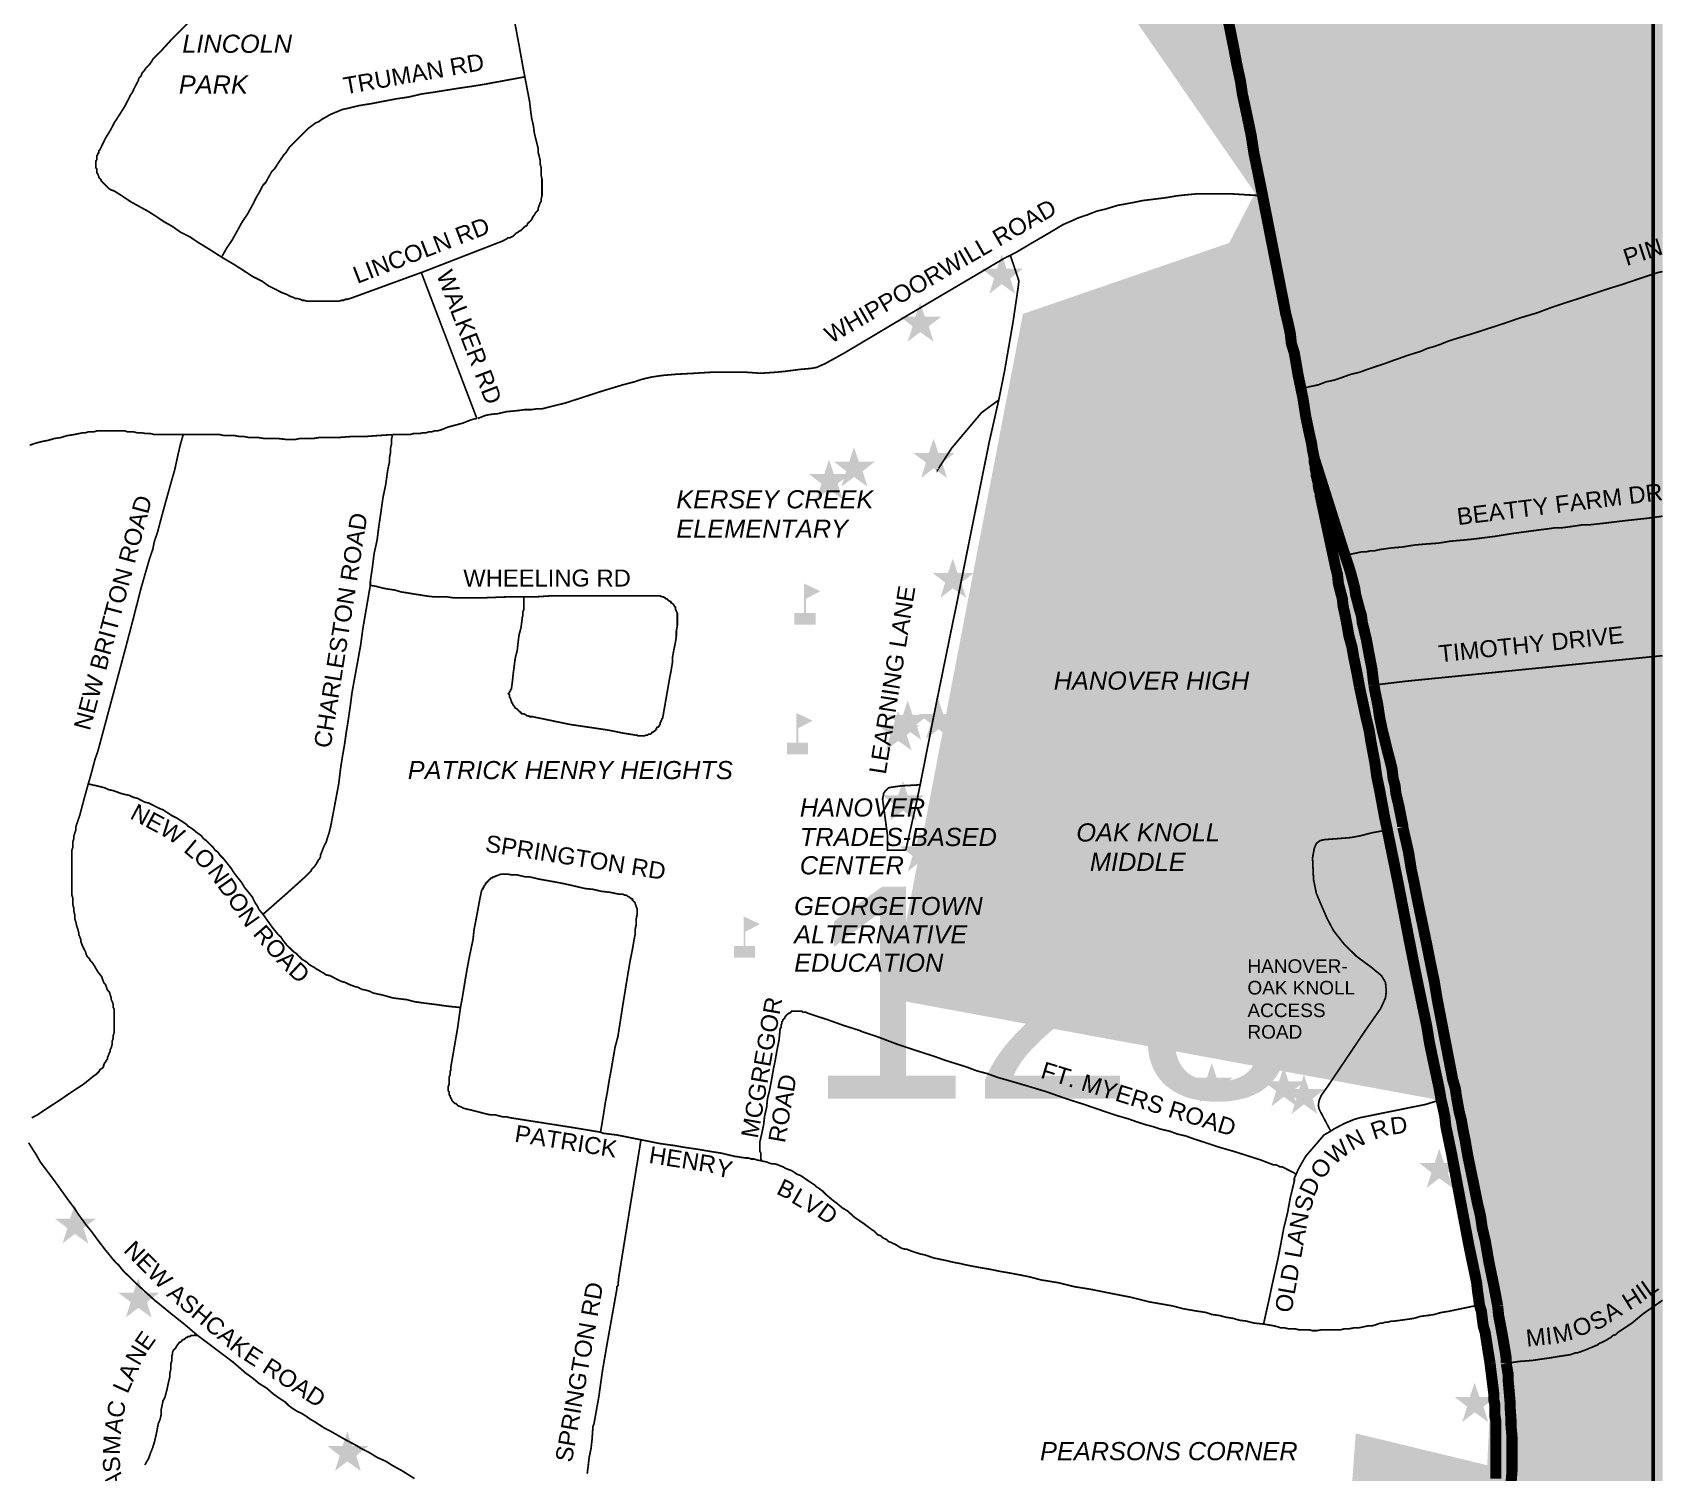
# Model space of a CAD drawing. Header units: millimetres. Extents: x 10 to 1080, y 12 to 847.
# Drawn here: x 805 to 948.9, y 292.2 to 419.3 of the extents above; entities that cross this region are included whole.
import ezdxf

# ---------------------------------------------------------------- set-up
doc = ezdxf.new("R2010")
doc.units = ezdxf.units.MM

msp = doc.modelspace()

# ---------------------------------------------------------------- hatches: boundary and pattern name
at = {"layer": 'H', "linetype": 'CONTINUOUS'}
for points in [[(666.662, 31.15), (665.903, 33.443), (664.88, 36.318), (663.875, 38.77), (662.093, 40.217), (659.289, 41.91), (657.772, 43.938), (656.255, 45.896), (654.05, 46.655), (651.757, 46.99), (650.064, 48.772), (648.458, 50.624), (646.254, 51.223), (643.89, 52.158), (641.932, 53.94), (639.815, 54.857), (635.582, 54.698), (633.642, 56.056), (631.613, 57.062), (628.562, 57.997), (626.533, 59.514), (625.598, 62.054), (625.934, 65.105), (625.422, 67.557), (625.087, 71.12), (640.168, 68.492), (651.757, 71.455), (733.637, 96.855), (744.802, 101.688), (768.932, 110.825), (770.537, 108.038), (779.851, 91.687), (789.852, 98.884), (786.624, 110.067), (785.019, 114.97), (789.428, 121.25), (795.69, 119.133), (800.594, 116.84), (805.427, 115.235), (810.595, 111.672), (813.135, 110.578), (815.411, 111.936), (817.28, 112.607), (821.761, 111.936), (824.988, 112.43), (814.74, 133.773), (848.695, 119.133), (853.087, 141.058), (857.585, 164.765), (846.825, 166.793), (848.695, 169.845), (849.877, 172.632), (851.994, 173.99), (855.715, 177.288), (861.483, 181.434), (868.504, 208.703), (871.978, 208.703), (876.635, 209.127), (884.079, 210.308), (890.094, 210.573), (894.08, 210.573), (899.16, 209.127), (904.064, 207.01), (909.391, 205.405), (924.295, 202.442), (925.23, 204.717), (932.427, 239.095), (932.18, 250.79), (932.85, 263.56), (919.392, 263.56), (919.639, 266.524), (921.755, 295.663), (933.362, 292.858), (933.785, 301.925), (932.18, 309.122), (930.822, 316.988), (929.128, 324.944), (928.441, 325.208), (880.78, 334.01), (892.387, 394.458), (910.59, 400.72), (912.865, 405.13), (894.997, 430.953), (887.307, 452.12), (877.058, 452.79), (872.913, 457.2), (866.634, 465.42), (857.074, 472.775), (845.22, 475.58), (837.512, 475.58), (826.17, 473.534), (817.28, 476.762), (811.018, 480.995), (806.362, 486.322), (803.222, 489.197), (840.475, 538.815), (834.637, 551.692), (849.207, 566.244), (850.724, 566.332), (853.017, 566.42), (855.292, 566.596), (857.673, 566.755), (860.037, 566.932), (862.401, 567.09), (864.87, 567.267), (867.234, 567.514), (869.597, 567.69), (872.067, 567.937), (874.518, 568.113), (876.882, 568.36), (879.334, 568.537), (881.803, 568.713), (884.167, 568.96), (886.619, 569.136), (889, 569.295), (891.364, 569.472), (893.815, 569.56), (896.108, 569.718), (898.472, 569.807), (900.853, 569.895), (903.129, 569.895), (905.422, 569.895), (907.627, 569.895), (909.814, 569.807), (912.354, 569.718), (916.675, 569.63), (918.88, 569.63), (920.997, 569.718), (923.202, 569.895), (925.318, 570.054), (927.523, 570.142), (929.64, 570.318), (931.827, 570.477), (936.149, 570.742), (940.47, 570.9), (944.704, 570.742), (948.849, 570.318), (948.849, 28.751), (667.297, 28.751), (666.662, 31.15)], [(892.387, 398.445), (890.94, 398.445), (890.517, 399.715), (890.094, 398.445), (888.735, 398.445), (889.847, 397.598), (889.423, 396.24), (890.517, 397.087), (891.699, 396.24), (891.275, 397.598), (892.387, 398.445), (892.387, 398.445)], [(885.19, 394.212), (883.744, 394.212), (883.32, 395.482), (882.897, 394.212), (881.539, 394.212), (882.65, 393.365), (882.227, 392.007), (883.32, 392.853), (884.502, 392.007), (884.079, 393.365), (885.19, 394.212), (885.19, 394.212)], [(886.372, 382.182), (884.925, 382.182), (884.502, 383.452), (884.079, 382.182), (882.721, 382.182), (883.832, 381.335), (883.408, 379.977), (884.502, 380.824), (885.684, 379.977), (885.261, 381.335), (886.372, 382.182), (886.372, 382.182)], [(877.147, 380.33), (875.7, 380.33), (875.277, 381.6), (874.854, 380.33), (873.495, 380.33), (874.607, 379.483), (874.183, 378.125), (875.277, 378.972), (876.459, 378.125), (876.035, 379.483), (877.147, 380.33), (877.147, 380.33)], [(879.334, 381.423), (877.905, 381.423), (877.482, 382.693), (877.058, 381.423), (875.7, 381.423), (876.794, 380.577), (876.371, 379.218), (877.482, 380.065), (878.664, 379.218), (878.24, 380.577), (879.334, 381.423), (879.334, 381.423)], [(888.065, 371.598), (886.619, 371.598), (886.195, 372.868), (885.772, 371.598), (884.414, 371.598), (885.525, 370.752), (885.102, 369.394), (886.195, 370.24), (887.377, 369.394), (886.954, 370.752), (888.065, 371.598), (888.065, 371.598)], [(873.248, 369.323), (874.518, 369.993), (873.072, 370.664), (873.072, 368.053), (872.225, 368.053), (872.225, 367.03), (874.095, 367.03), (874.095, 368.053), (873.248, 368.053), (873.248, 369.323), (873.248, 369.323)], [(921.844, 363.732), (920.397, 363.732), (919.974, 365.002), (919.551, 363.732), (918.21, 363.732), (919.304, 362.885), (918.88, 361.527), (919.974, 362.373), (921.173, 361.527), (920.75, 362.885), (921.844, 363.732), (921.844, 363.732)], [(908.121, 360.433), (906.692, 360.433), (906.268, 361.703), (905.845, 360.433), (904.487, 360.433), (905.581, 359.586), (905.157, 358.228), (906.268, 359.075), (907.45, 358.228), (907.027, 359.586), (908.121, 360.433), (908.121, 360.433)], [(913.042, 360.01), (911.595, 360.01), (911.172, 361.28), (910.749, 360.01), (909.391, 360.01), (910.502, 359.163), (910.078, 357.805), (911.172, 358.652), (912.354, 357.805), (911.931, 359.163), (913.042, 360.01), (913.042, 360.01)], [(884.079, 359.075), (882.65, 359.075), (882.227, 360.345), (881.803, 359.075), (880.445, 359.075), (881.539, 358.228), (881.115, 356.87), (882.227, 357.717), (883.408, 356.87), (882.985, 358.228), (884.079, 359.075), (884.079, 359.075)], [(886.795, 359.163), (885.349, 359.163), (884.925, 360.433), (884.502, 359.163), (883.144, 359.163), (884.255, 358.316), (883.832, 356.958), (884.925, 357.805), (886.107, 356.958), (885.684, 358.316), (886.795, 359.163), (886.795, 359.163)], [(901.347, 359.075), (899.918, 359.075), (899.495, 360.345), (899.072, 359.075), (897.714, 359.075), (898.807, 358.228), (898.384, 356.87), (899.495, 357.717), (900.677, 356.87), (900.254, 358.228), (901.347, 359.075), (901.347, 359.075)], [(872.561, 357.893), (873.831, 358.563), (872.402, 359.234), (872.402, 356.623), (871.555, 356.623), (871.555, 355.6), (873.407, 355.6), (873.407, 356.623), (872.561, 356.623), (872.561, 357.893), (872.561, 357.893)], [(883.232, 358.14), (881.803, 358.14), (881.38, 359.41), (880.957, 358.14), (879.598, 358.14), (880.692, 357.293), (880.269, 355.935), (881.38, 356.782), (882.562, 355.935), (882.138, 357.293), (883.232, 358.14), (883.232, 358.14)], [(904.487, 357.54), (905.757, 358.228), (904.311, 358.898), (904.311, 356.27), (903.464, 356.27), (903.464, 355.265), (905.334, 355.265), (905.334, 356.27), (904.487, 356.27), (904.487, 357.54), (904.487, 357.54)], [(901.1, 356.782), (899.654, 356.782), (899.231, 358.052), (898.807, 356.782), (897.467, 356.782), (898.56, 355.935), (898.137, 354.577), (899.231, 355.424), (900.43, 354.577), (900.007, 355.935), (901.1, 356.782), (901.1, 356.782)], [(883.655, 351.966), (882.227, 351.966), (881.803, 353.236), (881.38, 351.966), (880.022, 351.966), (881.115, 351.12), (880.692, 349.762), (881.803, 350.608), (882.985, 349.762), (882.562, 351.12), (883.655, 351.966), (883.655, 351.966)], [(918.122, 352.46), (916.675, 352.46), (916.252, 353.73), (915.829, 352.46), (914.471, 352.46), (915.582, 351.614), (915.158, 350.273), (916.252, 351.12), (917.434, 350.273), (917.011, 351.614), (918.122, 352.46), (918.122, 352.46)], [(885.19, 347.468), (883.744, 347.468), (883.32, 348.738), (882.897, 347.468), (881.539, 347.468), (882.65, 346.622), (882.227, 345.264), (883.32, 346.11), (884.502, 345.264), (884.079, 346.622), (885.19, 347.468), (885.19, 347.468)], [(908.544, 344.682), (907.115, 344.682), (906.692, 345.952), (906.268, 344.682), (904.91, 344.682), (906.004, 343.835), (905.581, 342.477), (906.692, 343.323), (907.874, 342.477), (907.45, 343.835), (908.544, 344.682), (908.544, 344.682)], [(920.15, 342.565), (918.704, 342.565), (918.281, 343.835), (917.857, 342.565), (916.517, 342.565), (917.61, 341.718), (917.187, 340.36), (918.281, 341.207), (919.48, 340.36), (919.057, 341.718), (920.15, 342.565), (920.15, 342.565)], [(867.904, 339.937), (869.174, 340.607), (867.745, 341.295), (867.745, 338.667), (866.898, 338.667), (866.898, 337.644), (868.751, 337.644), (868.751, 338.667), (867.904, 338.667), (867.904, 339.937), (867.904, 339.937)], [(903.975, 340.96), (905.245, 341.63), (903.817, 342.3), (903.817, 339.69), (902.97, 339.69), (902.97, 338.667), (904.822, 338.667), (904.822, 339.69), (903.975, 339.69), (903.975, 340.96), (903.975, 340.96)], [(925.901, 333.163), (924.472, 333.163), (924.048, 334.433), (923.625, 333.163), (922.267, 333.163), (923.361, 332.317), (922.937, 330.958), (924.048, 331.805), (925.23, 330.958), (924.807, 332.317), (925.901, 333.163), (925.901, 333.163)], [(910.925, 327.06), (909.479, 327.06), (909.055, 328.33), (908.632, 327.06), (907.274, 327.06), (908.385, 326.214), (907.962, 324.873), (909.055, 325.72), (910.237, 324.873), (909.814, 326.214), (910.925, 327.06), (910.925, 327.06)], [(917.275, 326.725), (915.829, 326.725), (915.405, 327.995), (914.982, 326.725), (913.624, 326.725), (914.735, 325.878), (914.312, 324.52), (915.405, 325.367), (916.587, 324.52), (916.164, 325.878), (917.275, 326.725), (917.275, 326.725)], [(919.057, 326.055), (917.61, 326.055), (917.187, 327.325), (916.764, 326.055), (915.405, 326.055), (916.517, 325.208), (916.093, 323.85), (917.187, 324.697), (918.369, 323.85), (917.945, 325.208), (919.057, 326.055), (919.057, 326.055)], [(930.981, 319.528), (929.552, 319.528), (929.128, 320.798), (928.705, 319.528), (927.347, 319.528), (928.441, 318.682), (928.017, 317.324), (929.128, 318.17), (930.31, 317.324), (929.887, 318.682), (930.981, 319.528), (930.981, 319.528)], [(810.595, 314.625), (809.149, 314.625), (808.725, 315.895), (808.302, 314.625), (806.944, 314.625), (808.055, 313.778), (807.632, 312.42), (808.725, 313.267), (809.907, 312.42), (809.484, 313.778), (810.595, 314.625), (810.595, 314.625)], [(816.187, 308.098), (814.74, 308.098), (814.317, 309.368), (813.894, 308.098), (812.535, 308.098), (813.647, 307.252), (813.223, 305.894), (814.317, 306.74), (815.499, 305.894), (815.075, 307.252), (816.187, 308.098), (816.187, 308.098)], [(934.12, 298.873), (932.674, 298.873), (932.251, 300.143), (931.827, 298.873), (930.487, 298.873), (931.58, 298.027), (931.157, 296.668), (932.251, 297.515), (933.45, 296.668), (933.027, 298.027), (934.12, 298.873), (934.12, 298.873)], [(834.637, 294.552), (833.191, 294.552), (832.767, 295.822), (832.344, 294.552), (831.003, 294.552), (832.097, 293.705), (831.674, 292.347), (832.767, 293.194), (833.967, 292.347), (833.543, 293.705), (834.637, 294.552), (834.637, 294.552)]]:
    msp.add_hatch(color=256, dxfattribs=at).paths.add_polyline_path(points)

# ---------------------------------------------------------------- linework, layer by layer
at = {"layer": 'P'}
for points, const_width in [([(42.245, 29.475), (42.245, 836.683), (948.002, 836.683), (948.002, 29.475), (42.245, 29.475), (42.245, 29.475)], 0.301), ([(848.431, 415.378), (848.254, 416.313), (847.919, 418.183), (846.984, 423.175)], 0.151), ([(818.797, 420.211), (817.774, 419.188), (817.192, 418.606), (816.257, 417.583), (815.746, 417.072), (815.587, 416.913), (815.499, 416.736), (815.322, 416.489), (815.164, 416.313), (814.987, 416.137), (814.811, 415.89), (814.652, 415.713), (814.564, 415.466), (814.388, 415.29), (814.317, 415.043), (814.141, 414.708), (813.964, 414.373), (813.805, 414.02), (813.629, 413.773), (813.47, 413.438), (813.294, 413.103), (813.118, 412.75), (812.959, 412.503), (812.2, 411.321), (811.936, 410.81), (811.689, 410.386), (811.424, 409.963), (811.177, 409.452), (810.93, 408.94), (810.842, 408.869), (810.842, 408.693), (810.754, 408.605), (810.754, 408.517), (810.666, 408.446), (810.666, 408.27), (810.666, 408.182), (810.666, 408.093), (810.578, 407.935), (810.578, 407.846), (810.578, 407.599), (810.578, 407.511), (810.578, 407.335), (810.666, 407.247), (810.666, 407.176), (810.666, 407), (810.666, 406.912), (810.754, 406.823), (810.754, 406.753), (810.842, 406.576), (810.842, 406.488), (811.001, 406.329), (811.089, 406.153), (811.265, 405.977), (811.424, 405.818), (811.601, 405.642), (811.689, 405.553), (811.777, 405.483), (811.936, 405.395), (812.2, 405.306), (812.871, 404.883), (813.629, 404.372), (814.388, 403.948), (815.164, 403.525), (815.834, 403.102), (816.592, 402.59), (817.351, 402.167), (818.039, 401.673), (818.885, 401.249), (819.644, 400.738), (820.491, 400.226), (821.672, 399.468)], 0.151), ([(910.484, 420.458), (910.996, 417.918), (911.26, 416.489), (911.595, 414.955), (911.754, 413.861), (912.178, 411.903), (912.53, 410.21), (912.777, 408.605), (913.112, 407), (913.536, 404.883)], 0.978), ([(821.672, 399.468), (822.096, 400.226), (822.607, 400.985), (823.031, 401.743), (823.454, 402.519), (823.965, 403.278), (824.477, 404.213), (824.636, 404.548), (824.812, 404.883), (824.971, 405.13), (825.147, 405.483), (825.324, 405.818), (825.571, 406.065), (825.747, 406.4), (825.906, 406.665), (826.082, 407), (826.329, 407.247), (826.505, 407.511), (826.664, 407.758), (826.841, 408.023), (827.017, 408.27), (827.176, 408.517), (827.352, 408.693), (827.511, 408.94), (827.687, 409.205), (827.864, 409.363), (828.111, 409.628), (828.358, 409.875), (828.71, 410.21), (828.957, 410.475), (829.134, 410.633), (829.292, 410.81), (829.628, 411.057), (829.98, 411.321), (830.227, 411.409), (830.562, 411.656), (830.739, 411.745), (831.162, 411.992), (831.321, 412.08), (831.744, 412.256), (831.921, 412.327), (832.344, 412.503), (832.767, 412.591), (833.79, 412.838), (834.884, 413.015), (837.089, 413.438), (838.182, 413.597), (839.294, 413.861), (840.387, 414.02), (841.481, 414.196), (842.592, 414.373), (843.686, 414.532), (844.797, 414.708), (848.431, 415.378)], 0.151), ([(839.294, 398.11), (839.541, 398.198), (846.49, 400.897), (846.649, 400.985), (846.825, 401.073), (846.914, 401.161), (847.072, 401.161), (847.249, 401.249), (847.408, 401.32), (847.496, 401.408), (847.672, 401.585), (847.831, 401.673), (847.919, 401.743), (848.095, 401.832), (848.184, 401.92), (848.342, 402.096), (848.431, 402.167), (848.607, 402.255), (848.678, 402.431), (848.766, 402.519), (848.942, 402.678), (849.03, 402.766), (849.101, 402.943), (849.189, 403.102), (849.277, 403.19), (849.365, 403.366), (849.524, 403.525), (849.612, 403.613), (849.612, 403.789), (849.701, 404.036), (849.789, 404.283), (849.877, 404.372), (849.877, 404.636), (849.948, 404.883), (849.948, 405.13), (849.948, 405.306), (849.948, 405.553), (849.948, 405.977), (849.948, 406.329), (849.877, 406.665), (849.877, 407.335), (849.789, 407.67), (849.789, 408.023), (849.701, 408.358), (849.612, 408.693), (849.612, 409.028), (849.277, 410.386), (849.189, 411.057), (849.03, 411.745), (848.942, 412.415), (848.854, 413.173), (848.678, 414.108), (848.431, 415.378)], 0.151), ([(913.536, 404.883), (910.661, 405.059), (908.967, 405.059), (907.785, 405.059), (906.851, 404.971), (906.004, 404.883), (904.981, 404.707), (902.952, 404.46), (902.106, 404.283), (900.748, 404.036), (899.654, 403.701), (898.895, 403.525), (898.049, 403.19), (897.29, 402.943), (896.514, 402.59), (895.932, 402.343), (894.821, 401.673), (893.216, 400.738), (891.787, 399.891), (891.275, 399.627)], 0.151), ([(913.536, 404.883), (915.405, 395.393), (915.564, 394.547), (915.829, 393.453), (915.988, 392.695), (916.076, 391.848), (916.34, 391.001), (916.675, 389.043), (916.922, 387.862)], 0.978), ([(821.672, 399.468), (822.695, 398.868), (823.366, 398.445), (824.389, 397.775), (825.235, 397.351), (825.818, 396.928), (826.505, 396.593), (826.664, 396.505), (826.841, 396.416), (827.017, 396.328), (827.264, 396.24), (827.44, 396.169), (827.599, 396.081), (827.775, 395.993), (828.022, 395.905), (828.199, 395.817), (828.358, 395.817), (828.622, 395.746), (828.781, 395.658), (828.957, 395.658), (829.204, 395.57), (829.381, 395.57), (829.716, 395.57), (829.98, 395.57), (830.315, 395.57), (830.651, 395.57), (830.898, 395.57), (831.074, 395.57), (831.25, 395.57), (831.497, 395.57), (831.674, 395.57), (831.832, 395.57), (832.009, 395.57), (832.256, 395.658), (832.432, 395.658), (832.591, 395.746), (832.767, 395.746), (833.014, 395.817), (839.294, 398.11)], 0.151), ([(891.275, 399.627), (890.764, 399.38), (888.471, 398.022), (882.721, 394.635), (876.618, 391.001), (874.924, 390.066), (874.166, 389.731), (873.654, 389.643), (872.649, 389.555), (871.467, 389.396), (870.532, 389.308), (869.262, 389.22), (867.992, 389.308), (866.969, 389.308), (864.852, 389.308), (863.424, 389.22), (861.801, 389.132), (860.707, 389.043), (860.196, 388.973), (859.614, 388.885), (858.838, 388.708), (858.079, 388.461), (857.074, 388.197), (855.962, 387.862), (854.869, 387.526), (853.846, 387.191), (851.994, 386.592), (850.635, 386.256), (849.948, 386.08), (849.454, 386.08), (849.03, 386.009), (848.431, 386.009), (847.76, 385.921), (846.825, 385.833), (846.067, 385.657), (845.379, 385.586), (844.956, 385.498), (844.285, 385.233)], 0.151), ([(890.252, 386.856), (890.764, 389.396), (891.522, 393.788), (891.946, 396.663), (892.034, 397.351), (891.787, 398.11), (891.275, 399.627)], 0.151), ([(839.294, 398.11), (844.197, 385.233)], 0.151), ([(916.922, 387.862), (917.681, 388.038), (918.457, 388.197), (919.127, 388.461), (919.886, 388.62), (920.644, 388.885), (921.332, 389.132), (922.091, 389.308), (922.761, 389.555), (923.537, 389.819), (924.295, 390.066), (924.966, 390.313), (925.724, 390.578), (926.412, 390.825), (926.994, 391.001), (927.506, 391.16), (928.105, 391.425), (928.688, 391.583), (929.199, 391.76), (929.799, 392.007), (930.31, 392.183), (930.892, 392.359), (931.404, 392.518), (932.004, 392.695), (934.879, 393.629), (936.308, 394.123), (937.754, 394.547), (939.112, 395.058), (940.118, 395.393), (941.229, 395.746), (942.234, 396.081), (943.257, 396.416), (944.28, 396.752), (945.374, 397.087), (946.397, 397.439), (947.402, 397.775), (948.425, 398.11), (948.831, 398.198)], 0.151), ([(916.922, 387.862), (917.099, 387.015), (917.346, 385.41), (917.522, 384.563), (917.681, 383.805), (917.857, 383.046), (917.945, 382.446), (918.104, 381.688)], 0.978), ([(883.32, 352.901), (884.59, 359.339), (886.195, 367.206), (886.531, 368.812), (887.377, 373.045), (887.889, 375.585), (889.406, 383.117), (890.252, 386.856)], 0.151), ([(890.252, 386.856), (888.735, 385.745), (886.107, 382.623), (884.837, 380.665), (884.837, 380.753)], 0.151), ([(836.754, 383.805), (837.759, 383.805), (838.024, 383.805), (838.271, 383.805), (838.606, 383.893), (838.87, 383.893), (839.117, 383.893), (839.452, 383.963), (839.717, 383.963), (839.964, 384.052), (840.211, 384.052), (840.475, 384.14), (840.722, 384.14), (841.058, 384.228), (841.657, 384.475), (842.328, 384.651), (842.927, 384.81), (843.598, 385.075), (843.862, 385.163), (844.197, 385.233)], 0.151), ([(804.739, 382.87), (805.251, 383.046), (805.85, 383.205), (806.344, 383.293), (806.944, 383.469), (807.455, 383.54), (808.038, 383.716), (808.637, 383.805), (809.396, 383.963), (809.66, 383.963), (809.907, 384.052), (810.154, 384.052), (810.419, 384.052), (810.666, 384.14), (810.842, 384.14), (811.177, 384.14), (811.354, 384.14), (811.601, 384.14), (811.848, 384.14), (812.112, 384.14), (812.359, 384.14), (812.624, 384.14), (812.871, 384.14), (813.118, 384.14), (813.382, 384.052), (813.629, 384.052), (813.894, 384.052), (814.229, 383.963), (814.652, 383.963), (814.987, 383.893), (815.411, 383.893), (815.746, 383.805), (816.169, 383.805), (816.504, 383.805), (816.928, 383.805), (817.704, 383.805), (818.286, 383.805)], 0.151), ([(818.286, 383.805), (818.039, 382.958), (817.862, 382.199), (817.527, 380.665), (817.28, 379.818), (816.857, 378.301), (816.434, 376.767), (816.01, 375.162), (815.746, 374.403), (815.587, 373.645), (815.322, 372.886), (814.564, 370.258), (813.894, 367.63), (813.206, 365.002), (810.754, 355.865), (810.507, 355.177), (810.331, 354.506), (810.154, 353.836), (809.907, 352.989)], 0.151), ([(818.286, 383.805), (818.462, 383.805), (818.885, 383.805), (819.309, 383.805), (819.82, 383.805), (820.244, 383.805), (820.667, 383.805), (821.09, 383.805), (821.514, 383.805), (821.937, 383.716), (822.431, 383.716), (822.854, 383.716), (823.278, 383.628), (823.701, 383.628), (824.124, 383.54), (824.548, 383.54), (824.971, 383.54), (825.394, 383.469), (825.747, 383.469), (826.17, 383.469), (826.594, 383.469), (827.352, 383.381), (828.199, 383.381), (828.622, 383.469), (828.957, 383.469), (829.804, 383.469), (830.227, 383.54), (830.651, 383.54), (831.832, 383.54), (833.014, 383.628), (834.214, 383.628), (835.395, 383.716), (836.754, 383.805)], 0.151), ([(836.754, 383.805), (836.665, 383.381), (836.665, 382.958), (836.577, 382.623), (836.577, 382.199), (836.489, 381.776), (836.489, 381.423), (836.401, 381), (836.33, 380.665), (836.154, 379.395), (835.907, 378.213), (835.731, 376.943), (835.554, 375.761), (835.395, 374.491), (835.131, 373.309), (834.972, 372.039), (834.796, 370.84), (834.796, 370.505)], 0.151), ([(918.104, 381.688), (918.104, 381.353), (918.192, 381), (918.192, 380.753), (918.281, 380.418), (918.281, 380.153), (918.369, 379.818), (918.457, 379.483), (918.457, 379.236), (918.528, 378.883), (918.616, 378.725), (918.616, 378.46), (919.798, 372.957)], 0.978), ([(918.104, 381.688), (920.732, 373.38), (920.821, 373.133)], 0.978), ([(920.821, 373.133), (921.156, 373.221), (921.579, 373.309), (921.914, 373.38), (922.338, 373.468), (922.69, 373.468), (923.114, 373.556), (923.449, 373.556), (923.784, 373.645), (924.878, 373.803), (925.901, 373.892), (926.994, 374.068), (928.017, 374.156), (929.04, 374.227), (930.134, 374.403), (931.157, 374.491), (932.074, 374.579), (934.032, 374.826), (935.549, 375.073), (938.177, 375.426), (938.777, 375.497), (939.359, 375.585), (939.959, 375.585), (940.629, 375.673), (941.229, 375.761), (941.811, 375.849), (942.411, 375.849), (943.857, 376.008), (945.286, 376.185), (947.579, 376.432), (948.831, 376.608)], 0.151), ([(919.798, 372.957), (919.974, 372.11), (920.15, 371.44), (920.221, 370.681), (920.397, 369.993), (920.574, 369.323), (920.644, 368.653), (920.821, 367.877), (920.997, 366.959), (921.156, 366.025), (921.42, 365.09), (921.579, 364.155), (921.844, 362.885), (922.091, 361.527)], 0.978), ([(920.821, 373.133), (921.156, 372.11), (921.332, 371.528), (921.491, 370.928), (921.667, 370.258), (921.755, 369.658), (921.914, 369.076), (922.091, 368.388), (922.267, 367.806), (922.338, 367.206), (922.69, 365.76), (922.937, 364.419), (923.184, 363.149), (923.361, 361.703)], 0.978), ([(834.796, 370.505), (834.372, 368.053), (834.125, 366.607), (833.949, 365.266), (833.702, 363.908), (833.438, 362.462), (833.191, 361.103), (833.014, 359.763), (832.855, 358.652), (832.679, 357.558), (832.52, 356.447), (832.344, 355.441), (832.168, 354.33), (832.009, 352.989), (831.321, 349.338), (831.162, 348.668), (831.074, 348.403), (830.986, 348.156), (830.898, 347.821), (830.739, 347.557), (830.404, 346.71), (830.404, 346.551), (830.315, 346.375), (830.227, 346.287), (830.139, 346.128), (830.051, 345.952), (829.98, 345.863), (829.892, 345.705), (829.804, 345.616), (829.628, 345.44), (829.557, 345.281), (829.469, 345.193), (829.381, 345.105), (829.204, 344.946), (829.134, 344.858), (827.352, 343.253), (825.324, 341.471)], 0.151), ([(834.796, 370.505), (835.307, 370.417), (835.907, 370.258), (836.401, 370.17), (837.001, 370.082), (837.512, 369.923), (838.094, 369.835), (838.606, 369.746), (839.205, 369.658), (839.717, 369.57), (840.299, 369.499), (840.899, 369.499), (841.481, 369.499), (842.081, 369.411), (842.68, 369.411), (843.174, 369.411), (843.774, 369.411), (844.374, 369.411), (844.956, 369.411), (847.249, 369.499), (848.342, 369.499)], 0.151), ([(848.342, 369.076), (848.342, 369.235), (848.342, 369.499), (849.524, 369.499), (850.635, 369.57), (851.729, 369.57), (852.911, 369.57), (853.846, 369.57), (854.869, 369.57), (855.874, 369.57), (856.809, 369.57), (857.832, 369.57), (858.838, 369.57), (859.772, 369.57), (859.861, 369.57), (860.037, 369.57), (860.108, 369.57), (860.196, 369.57), (860.284, 369.57), (860.372, 369.57), (860.531, 369.499), (860.619, 369.499), (860.795, 369.411), (860.884, 369.323), (860.954, 369.323), (861.042, 369.235), (861.131, 369.147), (861.307, 369.076), (861.307, 368.988), (861.466, 368.9), (861.554, 368.812), (861.642, 368.653), (861.73, 368.565), (861.73, 368.388), (861.801, 368.229), (861.889, 368.053), (861.889, 367.965), (861.889, 367.806), (861.889, 367.718), (861.889, 367.63), (861.889, 367.542), (861.889, 367.453), (861.889, 366.959), (861.801, 366.448), (861.801, 366.025), (861.73, 365.513), (861.642, 365.09), (861.554, 364.666), (861.466, 364.155), (861.466, 363.732), (861.307, 362.797), (861.219, 362.373), (860.619, 358.916), (860.619, 358.828), (860.531, 358.74), (860.531, 358.652), (860.46, 358.563), (860.46, 358.493), (860.372, 358.405), (860.372, 358.228), (860.284, 358.14), (860.284, 358.069), (860.196, 357.981), (860.108, 357.981), (860.037, 357.893), (860.037, 357.805), (859.949, 357.717), (859.772, 357.558), (859.684, 357.558), (859.614, 357.47), (859.525, 357.382), (859.349, 357.382), (859.261, 357.293), (859.19, 357.293), (859.102, 357.293), (859.014, 357.223), (858.838, 357.223), (858.767, 357.223), (858.591, 357.223), (858.414, 357.223), (858.344, 357.293), (858.167, 357.293), (857.074, 357.47), (855.874, 357.717), (854.692, 357.893), (852.417, 358.228), (849.101, 358.916), (849.03, 358.916), (848.854, 358.916), (848.766, 358.987), (848.607, 358.987), (848.519, 359.075), (848.342, 359.163), (848.184, 359.163), (848.095, 359.251), (848.007, 359.339), (847.831, 359.498), (847.76, 359.586), (847.584, 359.675), (847.496, 359.833), (847.408, 359.922), (847.337, 360.098), (847.249, 360.186), (847.249, 360.257), (847.161, 360.521), (847.072, 360.68), (847.072, 360.856), (846.984, 360.945), (847.072, 361.033), (847.072, 361.103), (847.161, 361.192), (847.161, 361.28), (847.249, 361.368), (847.337, 362.038), (847.408, 362.726), (847.496, 363.396), (847.584, 364.067), (847.76, 364.755), (847.831, 365.425), (847.919, 366.113), (848.095, 366.783), (848.184, 367.453), (848.184, 367.63), (848.254, 367.806), (848.254, 367.965), (848.254, 368.141), (848.342, 368.388), (848.342, 368.565), (848.342, 368.723), (848.342, 368.9), (848.342, 369.076), (848.342, 369.076)], 0.151), ([(923.361, 361.703), (926.148, 362.038), (948.831, 364.296)], 0.151), ([(924.542, 348.915), (924.295, 350.097), (923.872, 352.39), (923.608, 353.66), (923.449, 354.842), (923.114, 356.623), (922.937, 357.717), (922.69, 358.74), (922.091, 361.527)], 0.978), ([(923.361, 361.703), (923.449, 361.192), (923.696, 360.01), (923.872, 358.828), (924.119, 357.646), (924.295, 356.958), (924.454, 356.288), (924.631, 355.6), (924.807, 354.93), (924.966, 354.259), (925.054, 353.483), (925.23, 352.813), (925.301, 352.143), (925.565, 351.032), (925.901, 349.338), (925.901, 349.179)], 0.978), ([(809.907, 352.989), (809.572, 351.79), (809.149, 350.185), (809.061, 349.938), (808.972, 349.673), (808.884, 349.426), (808.814, 349.179), (808.814, 348.915), (808.725, 348.668), (808.637, 348.403), (808.637, 348.156), (808.549, 347.909), (808.549, 347.645), (808.549, 347.398), (808.461, 347.133), (808.461, 346.886), (808.461, 346.639), (808.461, 346.375), (808.461, 346.128), (808.461, 345.863), (808.461, 345.616), (808.461, 345.281), (808.461, 345.017), (808.461, 344.682), (808.461, 344.435), (808.461, 344.099), (808.461, 343.747), (808.461, 343.5), (808.461, 343.165), (808.549, 342.9), (808.549, 342.565), (808.549, 342.318), (808.637, 341.983), (808.637, 341.718), (808.725, 341.383), (808.725, 341.048), (808.814, 340.783), (808.884, 340.448), (808.972, 340.201), (809.061, 339.866), (809.061, 339.69), (809.149, 339.513), (809.237, 339.266), (809.237, 339.09), (809.308, 338.931), (809.396, 338.667), (809.484, 338.508), (809.572, 338.332), (809.66, 338.173), (809.731, 337.908), (809.819, 337.749), (809.995, 337.573), (810.084, 337.397), (810.242, 337.238), (810.419, 336.973), (810.666, 336.55), (810.754, 336.391), (811.089, 335.968), (811.177, 335.703), (811.265, 335.456), (811.424, 335.28), (811.512, 335.033), (811.601, 334.786), (811.777, 334.61), (811.848, 334.363), (811.936, 334.098), (811.936, 333.939), (812.024, 333.763), (812.112, 333.516), (812.112, 333.252), (812.2, 333.093), (812.2, 332.916), (812.2, 332.74), (812.2, 332.581), (812.2, 332.405), (812.2, 331.982), (812.2, 331.823), (812.2, 331.558), (812.2, 331.311), (812.2, 331.047), (812.112, 330.8), (812.112, 330.553), (812.024, 330.288), (812.024, 330.041), (811.936, 329.706), (811.848, 329.53), (811.848, 329.353), (811.777, 329.283), (811.689, 329.018), (811.601, 328.859), (811.601, 328.683), (811.512, 328.595), (811.424, 328.436), (811.354, 328.348), (811.265, 328.172), (811.265, 328.083), (811.177, 327.925), (810.93, 327.748), (810.842, 327.589), (810.754, 327.501), (810.666, 327.413), (810.578, 327.325), (810.419, 327.237), (809.907, 326.813), (809.484, 326.478), (808.972, 326.143), (808.461, 325.808), (807.967, 325.473), (807.455, 325.12), (806.944, 324.785), (806.432, 324.45), (805.921, 324.115), (805.427, 323.779), (804.915, 323.515)], 0.151), ([(809.907, 352.989), (810.242, 352.901), (810.666, 352.813), (811.001, 352.725), (811.354, 352.637), (811.689, 352.478), (812.112, 352.39), (812.782, 352.143), (813.118, 352.055), (813.541, 351.966), (813.894, 351.79), (814.229, 351.719), (814.564, 351.543), (814.899, 351.367), (815.234, 351.296), (815.587, 351.12), (815.922, 350.943), (816.257, 350.785), (816.504, 350.696), (816.769, 350.52), (817.016, 350.361), (817.28, 350.185), (817.774, 349.938), (818.039, 349.762), (818.286, 349.603), (818.55, 349.426), (818.709, 349.25), (818.974, 349.091), (819.221, 348.915), (819.397, 348.756), (819.644, 348.58), (819.891, 348.403), (820.067, 348.156), (820.314, 347.98), (820.738, 347.557), (820.914, 347.398), (821.09, 347.133), (821.337, 346.975), (821.514, 346.71), (821.849, 346.375), (822.184, 345.952), (822.519, 345.528), (822.784, 345.105), (823.119, 344.682), (823.454, 344.258), (823.701, 343.835), (824.054, 343.412), (824.389, 342.988), (824.636, 342.477), (824.812, 342.23), (824.971, 341.895), (825.324, 341.471)], 0.151), ([(882.05, 347.133), (880.428, 347.133), (880.428, 348.492), (880.004, 351.631), (880.092, 352.055), (880.092, 352.143), (880.269, 352.39), (880.516, 352.637), (881.027, 352.725), (881.698, 352.813), (883.32, 352.901)], 0.151), ([(882.05, 347.133), (882.968, 351.208), (883.32, 352.901)], 0.151), ([(919.551, 322.333), (918.528, 324.273), (918.457, 324.626), (918.528, 325.049), (918.704, 325.473), (919.304, 326.319), (922.602, 331.223), (923.96, 333.163), (924.384, 334.098), (924.454, 334.698), (924.384, 335.456), (924.031, 336.056), (923.114, 336.815), (921.844, 337.749), (920.732, 338.843), (919.798, 340.025), (919.215, 341.136), (918.704, 342.318), (918.281, 343.323), (918.034, 344.523), (917.945, 346.463), (918.104, 347.31), (918.281, 347.733), (918.616, 347.98), (919.039, 348.068), (920.221, 348.156), (921.332, 348.245), (922.179, 348.403), (923.184, 348.668), (924.542, 348.915)], 0.151), ([(929.287, 325.12), (929.111, 326.143), (928.617, 328.436), (928.264, 330.129), (928.017, 331.646), (927.082, 336.127), (926.412, 339.513), (925.477, 344.346), (924.542, 348.915)], 0.978), ([(925.901, 349.179), (925.989, 348.827), (926.412, 346.975), (926.659, 345.44), (926.924, 344.17), (927.171, 342.9), (927.682, 340.448), (928.017, 338.843), (928.352, 337.15), (928.688, 335.545), (928.952, 333.939), (930.134, 327.836), (930.31, 326.902), (930.557, 326.055), (930.645, 325.385)], 0.978), ([(842.751, 333.252), (842.927, 334.186), (843.174, 335.703), (843.351, 336.726), (843.527, 337.661), (843.862, 339.266), (843.95, 340.113), (844.197, 341.383), (844.444, 342.741), (844.621, 343.588), (844.709, 343.676), (844.709, 343.747), (844.797, 343.835), (844.797, 343.923), (844.868, 344.011), (844.956, 344.099), (844.956, 344.17), (845.132, 344.346), (845.22, 344.435), (845.291, 344.523)], 0.151), ([(845.291, 344.523), (845.379, 344.593), (845.467, 344.682), (845.555, 344.682), (845.644, 344.77), (845.714, 344.77), (845.891, 344.858), (846.138, 344.946), (846.314, 345.017), (846.402, 345.017), (846.49, 345.017), (846.649, 345.017), (846.737, 345.017), (846.825, 345.017), (846.914, 345.017), (847.337, 344.946), (847.76, 344.946), (848.519, 344.77), (848.854, 344.77), (849.277, 344.682), (849.612, 344.593), (851.482, 344.258), (852.241, 344.099), (852.999, 343.923), (853.758, 343.747), (854.445, 343.676), (855.204, 343.5), (855.962, 343.412), (856.721, 343.253), (856.897, 343.253), (856.985, 343.253), (857.074, 343.253), (857.232, 343.165), (857.321, 343.165), (857.409, 343.165), (857.497, 343.076), (857.656, 342.988), (857.744, 342.9), (857.92, 342.829), (857.92, 342.741), (858.079, 342.565), (858.167, 342.477), (858.167, 342.406), (858.255, 342.23), (858.255, 342.142), (858.344, 341.983), (858.344, 341.895), (858.344, 341.806), (858.344, 341.63), (858.344, 341.471), (858.255, 341.048), (858.255, 340.536), (858.167, 340.113), (858.167, 339.69), (858.079, 339.266), (857.991, 338.755), (857.92, 338.332), (857.832, 337.908), (857.744, 337.485), (857.656, 336.973), (857.321, 334.945), (857.074, 333.428), (856.65, 330.712), (856.386, 329.706), (856.227, 328.771), (856.051, 327.748), (855.874, 326.813), (855.715, 325.808), (855.539, 324.873), (855.38, 323.85), (855.116, 322.245)], 0.151), ([(825.324, 341.471), (825.394, 341.383), (825.818, 340.783), (825.994, 340.536), (826.241, 340.201), (826.664, 339.69), (826.929, 339.443), (827.088, 339.178), (827.352, 338.843), (827.511, 338.667), (827.687, 338.508), (827.864, 338.332), (828.022, 338.173), (828.287, 337.996), (828.446, 337.82), (828.622, 337.661), (828.781, 337.485), (828.957, 337.397), (829.204, 337.238), (829.381, 337.062), (829.628, 336.903), (829.804, 336.815), (830.051, 336.638), (830.227, 336.55), (830.474, 336.391), (830.651, 336.303), (830.898, 336.127), (831.25, 336.056), (831.585, 335.88), (831.921, 335.703), (832.256, 335.545), (832.591, 335.456), (832.944, 335.28), (833.367, 335.121), (833.702, 335.033), (834.037, 334.857), (834.372, 334.786), (834.708, 334.698), (835.06, 334.522), (835.484, 334.433), (835.819, 334.363), (836.154, 334.275), (836.754, 334.098), (837.424, 334.01), (838.024, 333.939), (838.694, 333.763), (839.294, 333.675), (839.964, 333.587), (840.564, 333.516), (841.146, 333.428), (841.834, 333.34), (842.751, 333.252)], 0.151), ([(855.116, 322.245), (852.576, 322.668), (849.877, 323.092), (847.161, 323.515), (846.825, 323.603), (846.49, 323.603), (846.138, 323.691), (845.802, 323.779), (845.379, 323.779), (845.044, 323.85), (844.709, 323.938), (844.374, 324.026), (844.021, 324.115), (843.686, 324.203), (843.351, 324.273), (843.015, 324.362), (842.68, 324.538), (842.592, 324.538), (842.504, 324.626), (842.416, 324.697), (842.328, 324.785), (842.257, 324.785), (842.081, 324.961), (841.992, 325.049), (841.992, 325.12), (841.904, 325.208), (841.904, 325.296), (841.834, 325.385), (841.834, 325.473), (841.745, 325.543), (841.745, 325.632), (841.745, 325.72), (841.745, 325.808), (841.657, 325.896), (841.657, 325.967), (841.657, 326.055), (841.657, 326.231), (841.745, 326.478), (841.745, 326.655), (841.745, 326.902), (841.745, 327.078), (841.834, 327.325), (841.834, 327.589), (841.904, 327.748), (841.904, 328.013), (842.081, 329.018), (842.257, 330.041), (842.504, 331.47), (842.751, 333.252)], 0.151), ([(869.35, 319.705), (869.262, 319.881), (869.262, 320.04), (869.262, 320.216), (869.262, 320.393), (869.174, 320.552), (869.174, 320.728), (869.174, 320.887), (869.174, 321.063), (869.174, 321.239), (869.174, 321.398), (869.35, 322.157), (869.509, 322.933), (869.597, 323.691), (869.774, 324.45), (869.844, 325.208), (870.021, 325.896), (870.197, 326.813), (870.356, 327.748), (870.532, 328.595), (870.691, 329.53), (870.867, 330.376), (870.955, 331.311), (870.955, 331.399), (871.044, 331.47), (871.044, 331.558), (871.044, 331.646), (871.044, 331.735), (871.114, 331.823), (871.114, 331.893), (871.114, 331.982), (871.202, 332.07), (871.202, 332.158), (871.291, 332.246), (871.379, 332.317), (871.379, 332.405), (871.538, 332.581), (871.626, 332.669), (871.714, 332.74), (871.802, 332.74), (871.89, 332.828)], 0.151), ([(871.89, 332.828), (871.961, 332.916), (872.137, 332.916), (872.225, 332.916), (872.384, 332.916), (872.649, 332.916), (872.808, 332.916), (872.896, 332.916), (872.984, 332.828), (873.16, 332.828), (873.231, 332.828), (873.407, 332.74), (875.189, 332.158), (876.618, 331.646), (877.976, 331.223), (878.152, 331.135), (879.669, 330.623), (881.204, 330.041), (882.721, 329.53), (884.59, 328.93), (885.508, 328.595), (887.377, 328.013), (888.312, 327.66), (889.247, 327.413), (890.164, 327.078), (891.099, 326.813), (892.792, 326.319), (894.486, 325.808), (896.179, 325.208), (897.784, 324.697), (899.478, 324.115), (900.748, 323.691), (901.682, 323.427), (902.37, 323.18), (903.129, 322.933), (903.799, 322.756), (904.558, 322.509), (905.334, 322.333), (906.004, 322.086), (906.762, 321.91), (907.45, 321.663), (909.814, 320.887), (910.996, 320.552), (913.377, 319.793), (914.471, 319.37), (914.718, 319.37), (914.894, 319.282), (915.07, 319.193), (915.229, 319.193), (915.405, 319.123), (915.564, 319.035), (915.741, 318.946), (915.917, 318.858), (916.076, 318.77), (916.252, 318.699), (916.499, 318.523)], 0.151), ([(929.287, 325.12), (929.464, 324.362), (929.622, 323.603), (929.711, 322.756), (929.887, 321.91), (930.046, 321.151), (930.222, 320.305), (930.381, 319.458), (931.069, 315.807), (931.739, 312.261), (932.074, 310.656), (932.427, 308.963), (932.498, 308.275), (932.586, 307.693), (932.674, 307.005)], 0.978), ([(930.645, 325.385), (930.892, 324.026), (931.069, 323.356), (931.228, 322.421), (931.404, 321.575), (931.651, 320.128), (932.162, 317.676), (932.498, 315.983), (932.762, 314.889), (932.921, 313.778), (933.185, 312.685), (933.521, 310.727), (933.944, 308.698), (934.12, 307.763), (934.279, 306.917)], 0.978), ([(919.551, 322.333), (919.798, 322.509), (920.732, 323.003), (921.579, 323.356), (922.091, 323.515), (927.929, 324.697), (929.287, 325.12)], 0.151), ([(916.499, 318.523), (916.675, 318.946), (917.011, 319.546), (917.346, 320.128), (918.369, 321.31), (918.951, 321.998), (919.551, 322.333)], 0.151), ([(804.651, 321.31), (805.004, 320.728), (805.339, 320.216), (805.674, 319.617), (806.432, 318.611), (807.191, 317.588), (807.967, 316.495), (808.725, 315.472), (808.884, 315.225), (809.061, 314.96), (809.731, 314.043), (810.154, 313.531), (810.842, 312.596), (811.424, 311.838), (811.777, 311.415), (812.112, 310.991), (812.359, 310.727), (812.624, 310.48), (812.871, 310.145), (813.118, 309.88), (813.382, 309.633), (813.629, 309.386), (813.894, 309.122), (814.811, 308.275), (815.746, 307.428), (816.681, 306.67), (817.192, 306.246), (818.374, 305.312), (819.556, 304.306)], 0.151), ([(858.679, 321.575), (857.744, 315.807), (856.721, 309.457), (856.65, 308.698), (856.562, 308.61), (856.562, 308.539), (856.562, 308.451), (856.139, 306.07), (855.715, 303.706), (855.292, 301.255), (854.957, 298.873), (854.534, 296.51), (854.445, 296.263), (854.357, 295.063), (854.269, 294.305), (854.11, 293.546), (854.022, 292.788), (853.934, 292.1)], 0.151), ([(858.679, 321.575), (856.562, 321.998), (855.292, 322.157), (855.116, 322.245)], 0.151), ([(869.35, 319.705), (868.927, 319.793), (868.662, 319.881), (868.415, 319.881), (868.151, 319.969), (867.904, 319.969), (866.881, 320.128), (865.787, 320.393), (864.764, 320.552), (863.759, 320.728), (862.648, 320.887), (861.642, 321.063), (860.372, 321.239), (858.679, 321.575)], 0.151), ([(913.624, 305.312), (912.777, 305.4), (912.107, 305.576), (911.507, 305.647), (910.908, 305.823), (910.325, 305.911), (909.726, 306.07), (909.055, 306.158), (908.544, 306.335), (907.521, 306.493), (906.515, 306.67), (905.581, 306.917), (904.558, 307.093), (903.552, 307.269), (901.859, 307.693), (901.012, 307.852), (899.319, 308.187), (898.472, 308.363), (896.938, 308.61), (895.509, 308.963), (893.974, 309.21), (893.057, 309.457), (892.21, 309.633), (891.275, 309.809), (890.341, 309.968), (889.494, 310.145), (888.559, 310.303), (887.624, 310.48), (887.201, 310.568), (886.866, 310.656), (886.442, 310.727), (886.019, 310.815), (885.684, 310.903), (885.261, 310.991), (884.837, 311.079), (884.502, 311.15), (883.744, 311.415), (883.32, 311.503), (882.544, 311.75), (882.121, 311.926), (881.962, 311.926), (881.698, 311.997), (881.539, 312.085), (881.115, 312.349), (880.939, 312.42), (880.78, 312.508), (880.516, 312.596), (880.357, 312.773), (880.181, 312.843), (880.004, 312.932), (879.845, 313.108), (879.581, 313.196), (879.422, 313.355), (879.246, 313.531), (879.087, 313.619), (878.311, 314.202), (877.552, 314.713), (876.882, 315.313), (876.459, 315.56), (875.947, 315.983), (875.7, 316.159), (875.012, 316.742), (874.677, 317.077), (874.43, 317.253), (874.166, 317.429), (874.007, 317.588), (873.742, 317.765), (873.495, 317.923), (873.231, 318.1), (872.984, 318.276), (872.737, 318.435), (872.472, 318.523), (872.225, 318.699), (871.961, 318.858), (871.714, 318.946), (871.467, 319.035), (871.202, 319.193), (870.955, 319.282), (870.779, 319.37), (870.444, 319.458), (870.197, 319.458), (869.932, 319.546), (869.774, 319.617), (869.35, 319.705)], 0.151), ([(913.624, 305.312), (913.871, 306.423), (914.135, 307.605), (914.382, 308.786), (914.647, 309.968), (914.894, 311.079), (915.141, 312.349), (915.405, 313.778), (915.741, 315.136), (915.988, 316.495), (916.34, 317.923), (916.34, 318.1), (916.34, 318.188), (916.411, 318.347), (916.499, 318.523)], 0.151), ([(932.674, 307.005), (929.887, 306.423), (929.287, 306.335), (928.688, 306.158), (928.105, 306.07), (927.506, 305.999), (926.924, 305.823), (926.324, 305.735), (925.724, 305.647), (925.142, 305.576), (924.878, 305.576), (924.631, 305.488), (924.384, 305.488), (924.119, 305.4), (923.96, 305.4), (923.696, 305.312), (923.449, 305.223), (923.184, 305.153), (922.849, 305.153), (922.426, 305.065), (922.002, 304.976), (921.579, 304.976), (921.156, 304.888), (920.732, 304.888), (920.397, 304.8), (919.974, 304.8), (919.551, 304.8), (919.127, 304.8), (918.704, 304.8), (918.281, 304.729), (917.945, 304.729), (917.681, 304.8), (917.346, 304.8), (917.011, 304.8), (916.764, 304.8), (916.411, 304.888), (916.076, 304.888), (915.829, 304.888), (915.494, 304.976), (915.141, 304.976), (914.894, 305.065), (914.559, 305.153), (913.624, 305.312)], 0.151), ([(932.674, 307.005), (932.85, 306.423), (932.921, 305.823), (933.009, 305.153), (933.185, 304.553), (933.274, 303.953), (933.609, 301.837)], 0.978), ([(934.279, 306.917), (934.367, 306.07), (934.544, 305.153), (934.791, 303.795), (934.879, 303.283), (934.967, 302.772), (935.038, 302.26), (935.038, 301.837)], 0.978), ([(935.038, 301.837), (936.149, 302.013), (937.331, 302.101), (937.93, 302.189), (939.024, 302.348), (939.535, 302.436), (940.118, 302.525), (940.717, 302.613), (940.894, 302.683), (941.141, 302.772), (941.317, 302.772), (941.811, 302.948), (942.234, 303.107), (942.411, 303.195), (942.658, 303.283), (942.834, 303.371), (943.081, 303.459), (943.257, 303.618), (943.504, 303.706), (943.681, 303.795), (943.857, 303.883), (944.104, 304.042), (944.28, 304.13), (944.439, 304.306), (944.704, 304.377), (944.862, 304.553), (946.132, 305.4), (947.155, 306.246), (948.249, 307.005), (948.831, 307.411)], 0.151), ([(819.556, 304.306), (819.468, 304.306), (819.397, 304.306), (819.397, 304.377), (819.221, 304.306), (819.132, 304.306), (819.044, 304.306), (818.974, 304.306), (818.885, 304.218), (818.709, 304.218), (818.621, 304.13), (818.55, 304.13), (818.462, 304.042), (818.374, 303.953), (818.286, 303.953), (818.198, 303.883), (818.127, 303.795), (818.039, 303.706), (817.951, 303.706), (817.704, 303.371), (817.615, 303.195), (817.527, 303.107), (817.439, 303.036), (817.351, 302.86), (817.351, 302.772), (817.351, 302.683), (817.28, 302.525), (817.28, 302.436), (817.28, 302.101), (817.192, 301.766), (817.192, 301.343), (817.104, 300.99), (817.104, 300.655), (817.016, 300.32), (816.857, 299.561), (816.769, 299.226), (816.681, 298.873), (816.504, 298.538), (816.434, 298.203), (816.345, 297.78), (816.345, 297.356), (816.257, 296.933), (816.081, 296.51), (815.922, 295.663), (815.746, 294.905), (815.658, 294.64), (815.587, 294.393), (815.411, 293.97), (815.322, 293.723), (815.234, 293.458), (814.987, 293.035), (814.899, 292.876)], 0.151), ([(819.556, 304.306), (822.607, 302.013), (823.207, 301.502), (823.789, 300.99), (824.389, 300.567), (824.971, 300.073), (825.659, 299.649), (826.241, 299.138), (826.841, 298.715), (827.264, 298.45), (827.599, 298.115), (827.934, 297.868), (828.358, 297.603), (828.71, 297.445), (829.134, 297.18), (829.469, 296.933), (829.892, 296.686), (830.827, 296.086), (831.321, 295.839), (832.52, 295.152), (833.614, 294.569), (834.037, 294.305), (834.708, 293.97), (835.395, 293.546), (836.154, 293.211), (836.824, 292.788), (837.6, 292.365), (838.694, 291.677)], 0.151), ([(933.609, 301.837), (933.944, 299.138), (933.944, 298.626), (934.032, 298.203), (934.032, 297.692), (934.032, 297.268), (934.12, 296.757), (934.12, 296.333), (934.12, 295.839), (934.12, 295.416), (934.12, 294.905), (934.12, 294.481), (934.12, 293.97), (934.12, 293.546), (934.12, 293.035), (934.12, 291.677)], 0.978), ([(935.038, 301.837), (935.126, 301.343), (935.214, 300.831), (935.214, 300.32), (935.39, 298.291), (935.39, 297.868), (935.461, 296.845), (935.461, 296.333), (935.549, 295.328), (935.549, 294.905), (935.549, 294.393), (935.549, 293.37), (935.549, 292.365), (935.39, 290.336)], 0.978)]:
    msp.add_lwpolyline(points, dxfattribs=dict(at, const_width=const_width))

# ---------------------------------------------------------------- texts
at = {"layer": 'T', "attachment_point": 1}
for s, insert, char_height in [('{\\fArial|b0|i1|c0|p18;LINCOLN}', (818.2, 419.1), 1.6), ('{\\fArial|b0|i1|c0|p18;PARK}', (817.9, 415.5), 1.6), ('{\\fArial|b0|i1|c0|p18;KERSEY CREEK}', (861.8, 378.9), 1.6), ('{\\fArial|b0|i1|c0|p18;ELEMENTARY}', (861.8, 376.3), 1.6), ('{\\fArial|b0|i0|c0|p18;WHEELING RD}', (843, 371.9), 1.5), ('{\\fArial|b0|i1|c0|p18;HANOVER HIGH}', (895.1, 362.9), 1.6), ('{\\fArial|b0|i1|c0|p18;PATRICK HENRY HEIGHTS}', (838.1, 355), 1.6), ('{\\fArial|b0|i1|c0|p18;HANOVER}', (872.7, 351.7), 1.6), ('{\\fArial|b0|i1|c0|p18;TRADES-BASED}', (872.7, 349.1), 1.6), ('{\\fArial|b0|i1|c0|p18;OAK KNOLL}', (897.1, 349.5), 1.6), ('{\\fArial|b0|i1|c0|p18;MIDDLE}', (898.3, 346.9), 1.6), ('{\\fArial|b0|i1|c0|p18;CENTER}', (872.7, 346.6), 1.6), ('{\\fArial|b0|i0|c0|p18;128}', (873.2, 343.9), 18.7), ('{\\fArial|b0|i1|c0|p18;GEORGETOWN}', (872.2, 343), 1.6), ('{\\fArial|b0|i1|c0|p18;ALTERNATIVE}', (872.2, 340.5), 1.6), ('{\\fArial|b0|i1|c0|p18;EDUCATION}', (872.2, 338), 1.6), ('{\\fArial|b0|i0|c0|p18;HANOVER-}', (912.2, 337.5), 1.2), ('{\\fArial|b0|i0|c0|p18;OAK KNOLL}', (912.2, 335.6), 1.2), ('{\\fArial|b0|i0|c0|p18;ACCESS}', (912.2, 333.6), 1.2), ('{\\fArial|b0|i0|c0|p18;ROAD}', (912.2, 331.7), 1.2), ('{\\fArial|b0|i1|c0|p18;PEARSONS CORNER}', (893.9, 294.9), 1.6)]:
    msp.add_mtext(s, dxfattribs=dict(at, insert=insert, char_height=char_height))
at = {"layer": 'T', "char_height": 1.5, "attachment_point": 1}
for s, insert, rotation in [('{\\fArial|b0|i0|c0|p18;TRUMAN RD}', (832.3, 415.3), 10), ('{\\fArial|b0|i0|c0|p18;WHIPPOORWILL ROAD}', (874.7, 393.1), 30), ('{\\fArial|b0|i0|c0|p18;LINCOLN RD}', (833.1, 398.5), 21), ('{\\fArial|b0|i0|c0|p18;PIN}', (945.2, 400.1), 18), ('{\\fArial|b0|i0|c0|p18;WALKER RD}', (842, 398.5), 291), ('{\\fArial|b0|i0|c0|p18;BEATTY FARM DR}', (930.6, 377.3), 7), ('{\\fArial|b0|i0|c0|p18;NEW BRITTON ROAD}', (808.6, 358), 75), ('{\\fArial|b0|i0|c0|p18;CHARLESTON ROAD}', (829.8, 356.3), 81), ('{\\fArial|b0|i0|c0|p18;LEARNING LANE}', (878.8, 354), 81), ('{\\fArial|b0|i0|c0|p18;TIMOTHY DRIVE}', (929, 365.2), 6), ('{\\fArial|b0|i0|c0|p18;NE}', (814.2, 351.3), 332), ('{\\fArial|b0|i0|c0|p18;W}', (816.9, 349.9), 327), ('{\\fArial|b0|i0|c0|p18;SPRINGTON RD}', (845.1, 348.5), 351), ('{\\fArial|b0|i0|c0|p18;L}', (819.2, 348.2), 320), ('{\\fArial|b0|i0|c0|p18;O}', (820.1, 347.5), 317), ('{\\fArial|b0|i0|c0|p18;NDON}', (821.6, 346.1), 305), ('{\\fArial|b0|i0|c0|p18;RO}', (825.5, 340.7), 311), ('{\\fArial|b0|i0|c0|p18;A}', (827.5, 338.4), 315), ('{\\fArial|b0|i0|c0|p18;D}', (828.5, 337.4), 317), ('{\\fArial|b0|i0|c0|p18;MCGREGOR}', (867.5, 321.9), 80), ('{\\fArial|b0|i0|c0|p18;FT. MYERS ROAD}', (894.3, 328.5), 343), ('{\\fArial|b0|i0|c0|p18;ROAD}', (869.9, 321.5), 80), ('{\\fArial|b0|i0|c0|p18;PATRICK     HENR}', (847.7, 322.9), 351), ('{\\fArial|b0|i0|c0|p18;N}', (920.7, 321.9), 28), ('{\\fArial|b0|i0|c0|p18;R}', (922.9, 323), 18), ('{\\fArial|b0|i0|c0|p18;D}', (924.7, 323.5), 8), ('{\\fArial|b0|i0|c0|p18;W}', (918.9, 320.5), 38), ('{\\fArial|b0|i0|c0|p18;Y}', (865.5, 319.9), 349), ('{\\fArial|b0|i0|c0|p18;O}', (917.6, 318.9), 52), ('{\\fArial|b0|i0|c0|p18;B}', (871.2, 318.2), 334), ('{\\fArial|b0|i0|c0|p18;D}', (916.7, 317.1), 65), ('{\\fArial|b0|i0|c0|p18;LV}', (872.6, 317.4), 330), ('{\\fArial|b0|i0|c0|p18;S}', (916.3, 315.5), 76), ('{\\fArial|b0|i0|c0|p18;D}', (875, 316.1), 324), ('{\\fArial|b0|i0|c0|p18;OLD LAN}', (914.6, 306.5), 80), ('{\\fArial|b0|i0|c0|p18;NEW }', (814, 312.8), 315), ('{\\fArial|b0|i0|c0|p18;ASHCAK}', (817.7, 309), 320), ('{\\fArial|b0|i0|c0|p18;SPRINGTON RD}', (851.1, 293.3), 80), ('{\\fArial|b0|i0|c0|p18;A H}', (943.4, 306.7), 32), ('{\\fArial|b0|i0|c0|p18;IL}', (946.3, 308.6), 35), ('{\\fArial|b0|i0|c0|p18;M}', (939, 305), 14), ('{\\fArial|b0|i0|c0|p18;O}', (940.7, 305.5), 22), ('{\\fArial|b0|i0|c0|p18;S}', (942.2, 306), 28), ('{\\fArial|b0|i0|c0|p18;E}', (813.9, 303.7), 55), ('{\\fArial|b0|i0|c0|p18;MI}', (936.7, 304.8), 6), ('{\\fArial|b0|i0|c0|p18;N}', (813.1, 302.3), 60), ('{\\fArial|b0|i0|c0|p18;E ROAD}', (824.3, 303.5), 327), ('{\\fArial|b0|i0|c0|p18;LA}', (812, 299.7), 66), ('{\\fArial|b0|i0|c0|p18;AC }', (811.3, 295.8), 81), ('{\\fArial|b0|i0|c0|p18;M}', (811.2, 293.8), 88), ('{\\fArial|b0|i0|c0|p18;JAS}', (811.6, 289.7), 97)]:
    msp.add_mtext(s, dxfattribs=dict(at, insert=insert, rotation=rotation))

doc.saveas('drawing.dxf')
